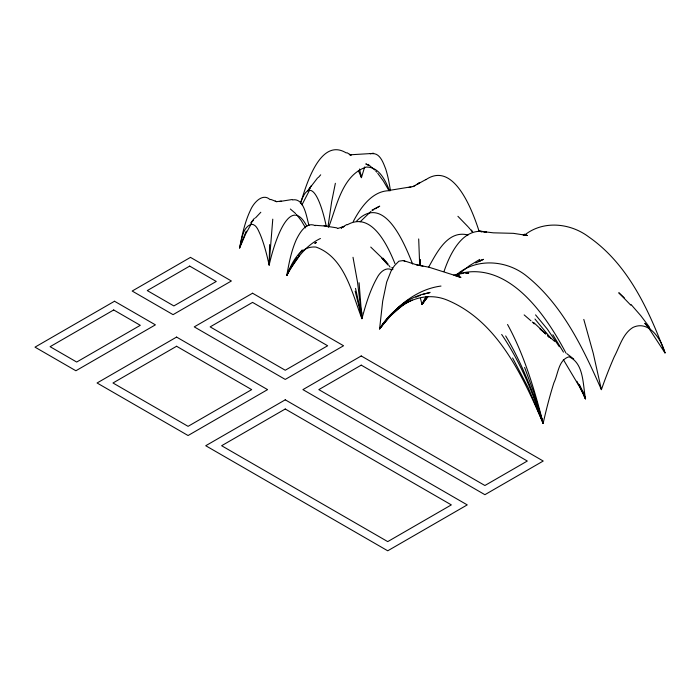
<?xml version="1.0" encoding="UTF-8"?>
<svg xmlns="http://www.w3.org/2000/svg" width="700" height="700" viewBox="0 0 700 700"><rect width="100%" height="100%" fill="white"/><g stroke="black" fill="none" stroke-linecap="round" stroke-linejoin="round"><path stroke-width="1.05" d="M420.35 265.51L420.455 259.464M269.605 244.615L269.168 265.108C266.831 254.739 264.276 244.361 260.251 234.509C258.326 230.545 256.48 224.227 251.195 224.236C242.139 227.806 241.894 239.925 239.575 248.019L245.534 234.185L251.414 223.615M269.29 262.868L269.517 261.31L269.168 265.108C271.924 252 288.339 190.19 306.863 226.319M269.273 262.605L272.773 219.153M327.985 226.879L331.669 201.67L335.37 183.295M239.575 248.019C242.104 235.148 244.764 222.093 250.469 210.184C253.304 203.289 262.447 192.439 270.121 199.675M358.374 170.581L361.428 177.669L364.683 166.933M301.009 201.994C306.32 184.607 320.425 136.894 346.316 152.976M300.405 203.324C312.095 168.674 323.592 212.704 326.13 225.881M328.624 227.36C336.77 206.351 342.116 175.157 366.231 167.072C379.172 166.722 385.324 180.407 389.471 190.566M444.054 271.39C450.135 253.243 463.339 226.135 486.535 232.181L478.59 231.07L493.369 232.829L513.363 233.336L527.503 235.506L526.225 235.349M456.68 274.627C476.534 257.635 506.949 260.05 526.628 276.062C562.642 304.973 583.126 348.285 601.396 389.655C605.29 378.534 609.543 367.535 614.276 356.738C619.631 346.692 622.755 333.725 632.931 327.46C648.988 319.751 661.378 339.483 665 352.931L648.191 327.206M240.651 244.912L246.286 231.149M288.391 271.757L289.135 270.121M301.971 204.838L309.19 190.873M287.735 273.394L286.842 275.31C288.925 263.235 291.296 251.046 296.266 239.776C299.565 233.013 306.25 221.366 315.289 225.654M288.418 271.967L290.29 268.249M289.415 269.981L286.842 275.31C291.777 262.771 299.863 245.569 315.963 247.065C344.724 257.285 351.977 293.204 361.926 318.666C365.75 304.658 369.906 290.535 377.064 277.812C379.662 272.624 385.761 266.394 391.939 269.938M353.22 221.611C360.666 207.463 372.575 190.225 390.303 190.706M423.176 302.146L422.004 304.377L420.42 298.296M428.75 266.945C436.87 252.551 447.886 229.723 468.064 235.016M289.966 268.879L296.905 257.591M423.29 302.111L426.484 296.852M309.085 188.982L317.695 177.791M311.281 185.675L309.776 187.906M307.86 190.864L310.135 187.898L307.808 190.523M251.501 222.04L254.441 218.234M427.21 296.669L422.004 304.377L428.033 296.485M297.938 255.509L302.225 249.918M427.035 297.036L422.004 304.377L427.726 296.835M407.995 300.072C396.699 307.632 387.494 317.887 379.601 328.86L382.69 301.123L386.671 282.118L391.414 270.191L394.476 265.694L398.877 261.196L403.366 260.558L416.561 264.81L429.047 267.243L460.968 277.366L457.59 276.474M383.74 323.094L379.601 328.86L390.434 315.831L403.156 304.868M381.631 326.13C392.971 309.969 409.386 295.592 429.581 292.845M382.655 324.817L379.601 328.86C392.866 306.259 420.569 289.328 446.845 299.941C497.683 320.906 522.524 375.839 543.148 423.281C546.262 409.64 549.684 396.043 553.945 382.699C558.136 374.22 558.39 359.721 569.074 356.79C584.168 363.632 582.706 384.808 585.55 398.808L583.511 394.713M251.44 222.486L253.312 220.22L250.661 222.994M255.456 217.936L260.82 212.249M384.895 321.939C398.895 304.342 418.084 289.039 440.991 286.055M299.294 255.92L290.404 268.765A254.398 184.669 41.2 0 0 287.858 273.35L286.842 275.31C294.805 260.689 304.938 245.84 320.425 238.49M382.996 324.52C391.046 314.598 400.418 305.244 412.283 300.055M318.439 177.424L320.696 174.825M360.15 221.795L370.956 211.391M356.545 221.174C384.037 192.308 404.714 244.221 412.632 264.031M341.889 227.386L341.206 227.955L346.824 224.543M457.529 274.951L469.56 265.615L479.824 259.385M341.206 227.955L342.834 226.59M425.854 179.699C454.213 160.291 472.938 212.109 479.019 231.035M372.4 210.56L373.642 209.676M403.839 304.386L405.195 303.424M405.886 302.969L407.26 302.05M341.582 227.71L344.286 226.406L338.739 228.139M347.349 224.787C371.665 210.919 387.8 245.866 394.94 263.594M525.683 234.255C544.355 220.202 570.762 223.291 588.77 236.932C628.014 264.197 648.585 309.584 665 352.931M374.894 208.889L379.733 206.159L371.945 210.175M292.469 199.929C304.36 197.636 306.477 217.332 308.989 225.418M523.18 234.999L524.738 234.15M415.608 185.351L412.93 186.629L425.845 179.576M475.738 263.016L483.49 259.341L479.439 261.082M415.914 297.238L418.18 296.214M314.956 243.162L316.339 242.541L314.851 243.189M478.931 261.301L481.46 260.216M418.95 295.908L420.49 295.277M337.312 228.506L338.161 228.252M456.19 274.531C507.194 258.44 545.597 314.309 565.941 353.054M372.391 153.668C380.144 152.95 383.477 163.371 385.752 169.129C387.949 176.041 389.27 183.199 390.381 190.356M422.844 294.42L430.185 292.355M389.436 190.374L413.184 186.498M453.775 275.091L463.479 273.271M270.699 199.369L276.614 201.67L281.251 201.049M279.475 201.53L292.014 199.553M455.831 275.984L459.48 275.45M526.549 235.13L523.749 235.392L524.974 235.314M373.196 153.405L370.099 153.659L373.642 153.388L350.149 154.796L351.199 155.138L349.379 154.42L350.525 154.963M466.559 273.21L468.72 273.079L464.975 273.192M409.141 187.294L410.935 187.189M326.979 226.179L315.201 225.304M329.665 226.739L336.998 227.876M324.109 225.741L326.882 226.161M422.957 266.105L416.561 264.81M479.395 231.157L481.758 231.971M349.379 154.42L350.683 154.928L347.034 152.74M276.614 201.67L275.257 201.119M368.331 165.034L365.811 163.905L368.139 165.13M403.366 260.558L405.081 261.537M290.334 209.011L295.697 213.596M368.148 164.369L374.692 169.951M573.738 359.03L566.843 353.649M370.746 247.065L382.392 258.317M545.895 333.769L540.041 328.93L545.799 334.092M524.151 314.904L530.976 320.801M533.776 322.586L545.274 333.419M547.645 335.265L554.689 341.416M457.914 216.309L468.23 226.94M624.225 297.754L618.774 292.74L630.779 305.156M381.719 258.125L386.225 262.377M385 261.214L388.054 264.189M647.246 326.069L648.279 327.058M532.306 322.026L534.275 323.916M382.821 259.192L388.019 265.064M547.715 336.035L548.852 337.234M650.265 329.14L644.822 323.304L648.419 327.32M630.98 304.43L640.736 315.621L649.486 327.206M534.957 319.025L550.9 338.31M535.561 314.886L547.321 329.096L559.352 346.745M375.716 171.036L376.723 172.156M383.084 258.213L387.826 263.97M296.537 214.498L301.271 220.649L305.62 227.902M468.729 227.509L469.7 228.681M377.72 173.32L383.373 181.037L388.57 189.928M470.19 229.259L471.153 230.449M471.354 230.081L472.579 231.595M471.625 231.035L472.579 232.243M388.955 265.501L390.049 267.067M501.664 334.46C520.196 361.594 532.656 392.306 543.148 423.281C534.398 389.384 524.423 355.346 507.552 324.485M563.334 359.581L578.436 384.939M552.869 334.74L563.456 352.144M505.662 335.939C519.286 358.627 529.428 383.206 538.116 408.152M512.61 357.98L528.202 387.678L543.148 423.281L541.704 418.828M391.877 267.391L392.936 269.299M576.896 381.273L585.55 398.808L584.517 396.043M361.217 176.164L359.415 169.015M582.418 391.449L583.424 393.803M582.496 391.422L583.476 393.785M583.809 394.572L585.55 398.808L583.756 394.59A341.381 236.941 45.6 0 0 578.664 384.886M524.606 367.395L533.881 392.744L541.852 418.731M583.8 319.419L593.25 353.308L601.396 389.655M355.171 291.235L360.868 313.801M361.428 177.669L360.868 174.991L361.007 175.901M355.521 288.382L360.08 308.998M353.01 257.303L357.551 282.284L361.926 318.666L361.322 315.875M361.401 315.814L361.926 318.666L359.082 282.748M418.696 238.954L419.694 265.422M361.9 312.13L361.909 314.195M360.132 309.015A254.398 93.546 73.5 0 1 361.445 315.831M423.062 301.936A341.373 141.391 70.3 0 1 425.994 296.791M538.02 408.161A331.441 160.449 66.8 0 1 541.608 418.836M579.364 384.527A331.354 218.942 52 0 1 581.087 388.036M581.499 388.876A331.354 218.942 52 0 1 584.185 394.529M419.659 182.63L416.981 184.406L419.659 182.63M114.511 301.245L35 347.148L75.889 370.755L155.4 324.852L114.511 301.245M190.487 257.381L132.178 291.043L173.066 314.65L231.376 280.989L190.487 257.381M113.706 309.96L50.094 346.684L76.694 362.04L140.298 325.316L113.706 309.96M189.683 266.096L147.271 290.579L173.871 305.935L216.274 281.453L189.683 266.096M176.584 337.085L97.072 382.988L188.072 435.523L267.584 389.62L176.584 337.085M252.56 293.221L194.25 326.882L285.25 379.418L343.56 345.756L252.56 293.221M176.584 346.264L112.98 382.988L188.072 426.344L251.676 389.62L176.584 346.264M252.56 302.4L210.157 326.882L285.25 370.239L327.652 345.756L252.56 302.4M285.25 399.822L205.739 445.725L387.73 550.795L467.241 504.892L285.25 399.822M361.226 355.959L302.916 389.62L484.907 494.69L543.218 461.029L361.226 355.959M285.25 409.001L221.638 445.725L387.73 541.616L451.334 504.892L285.25 409.001M361.226 365.137L318.824 389.62L484.907 485.511L527.31 461.029L361.226 365.137"/></g></svg>
